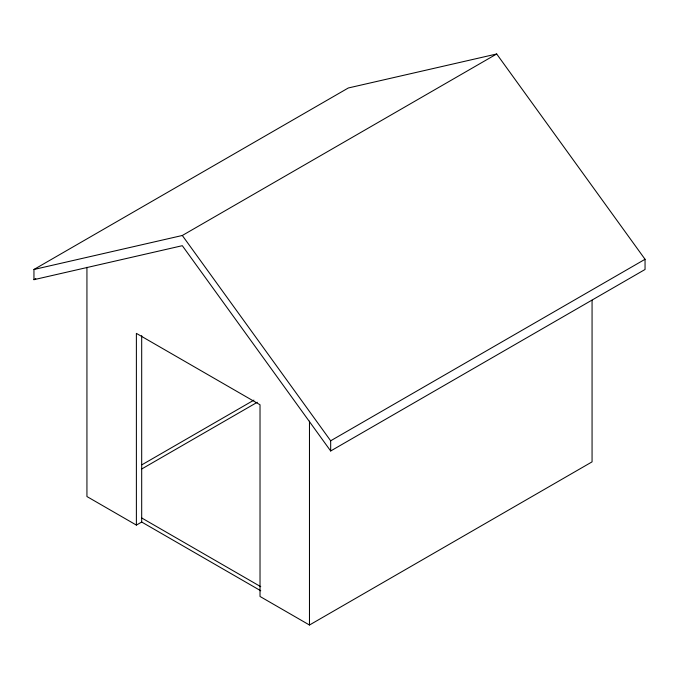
<?xml version="1.0" encoding="UTF-8"?>
<svg xmlns="http://www.w3.org/2000/svg" width="679" height="679" viewBox="0 0 679 679"><rect width="100%" height="100%" fill="white"/><g stroke="black" fill="none" stroke-linecap="round" stroke-linejoin="round"><path stroke-width="1.02" d="M33.95 269.478L348.327 87.973L496.689 53.98L645.05 259.285L645.05 269.478L330.673 450.983L182.312 245.688L33.95 279.68L33.95 269.478L182.312 235.486L496.689 53.98M33.95 279.68L35.783 278.619M141.987 464.75L253.921 400.126M141.546 469.087L257.265 402.274M86.937 267.288L86.937 496.536L136.386 525.088L141.69 522.032L260.744 590.764M330.673 450.983L330.673 440.79L645.05 259.285M136.386 525.088L136.386 333.381L260.023 404.76L260.023 596.468L309.471 625.019L592.063 461.864L592.063 300.228M141.69 517.95L260.744 586.681M182.312 235.486L330.673 440.79M309.471 421.124L309.471 625.019M141.69 335.621L141.69 522.032"/></g></svg>
